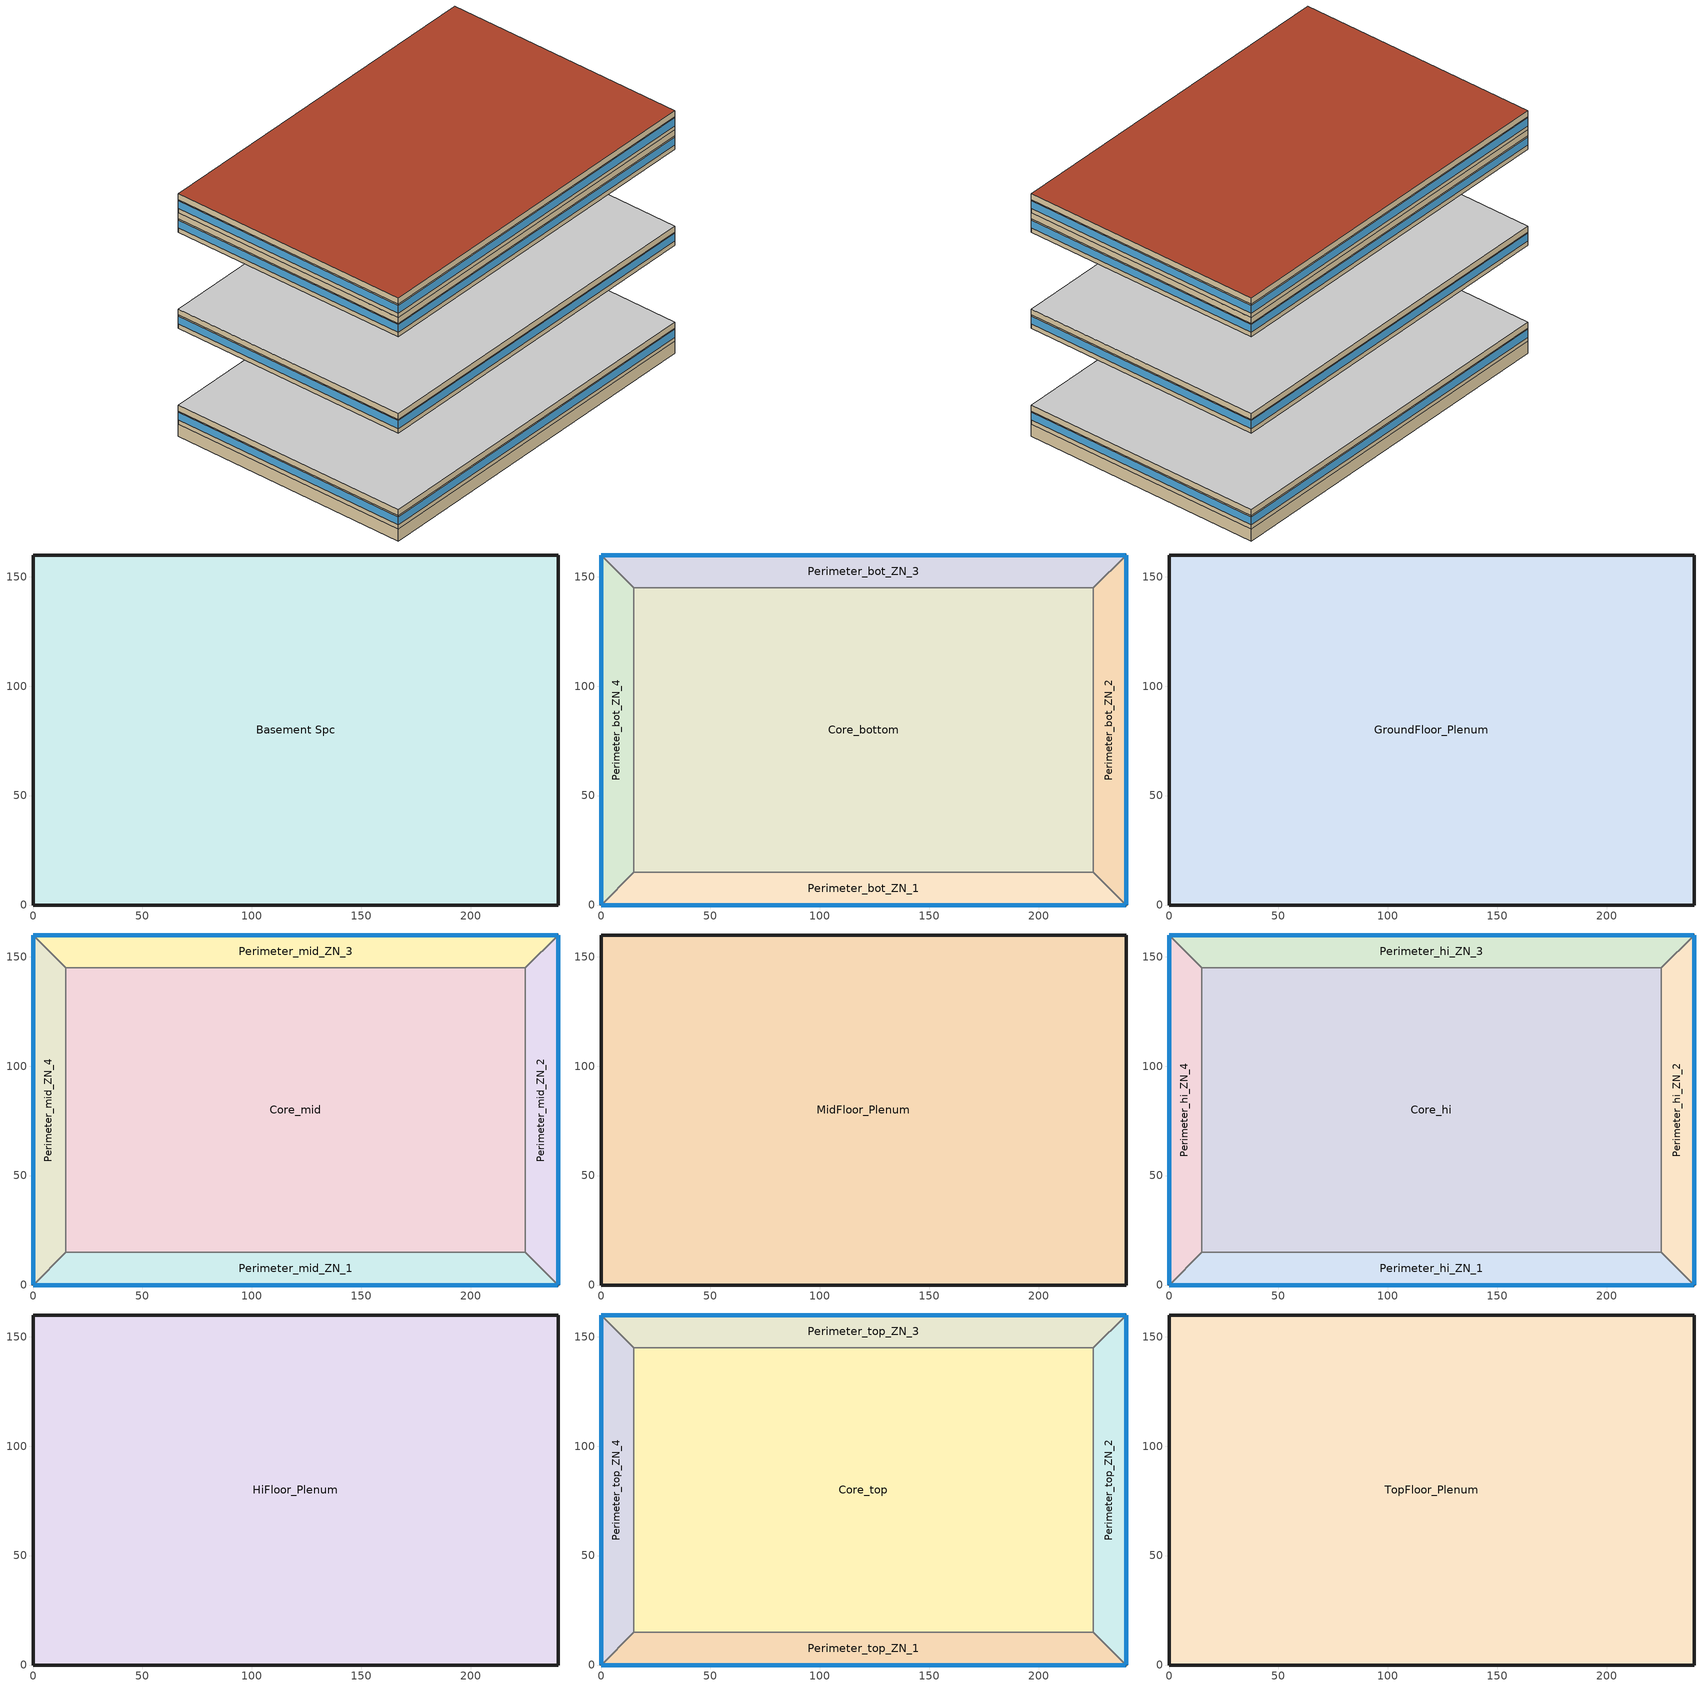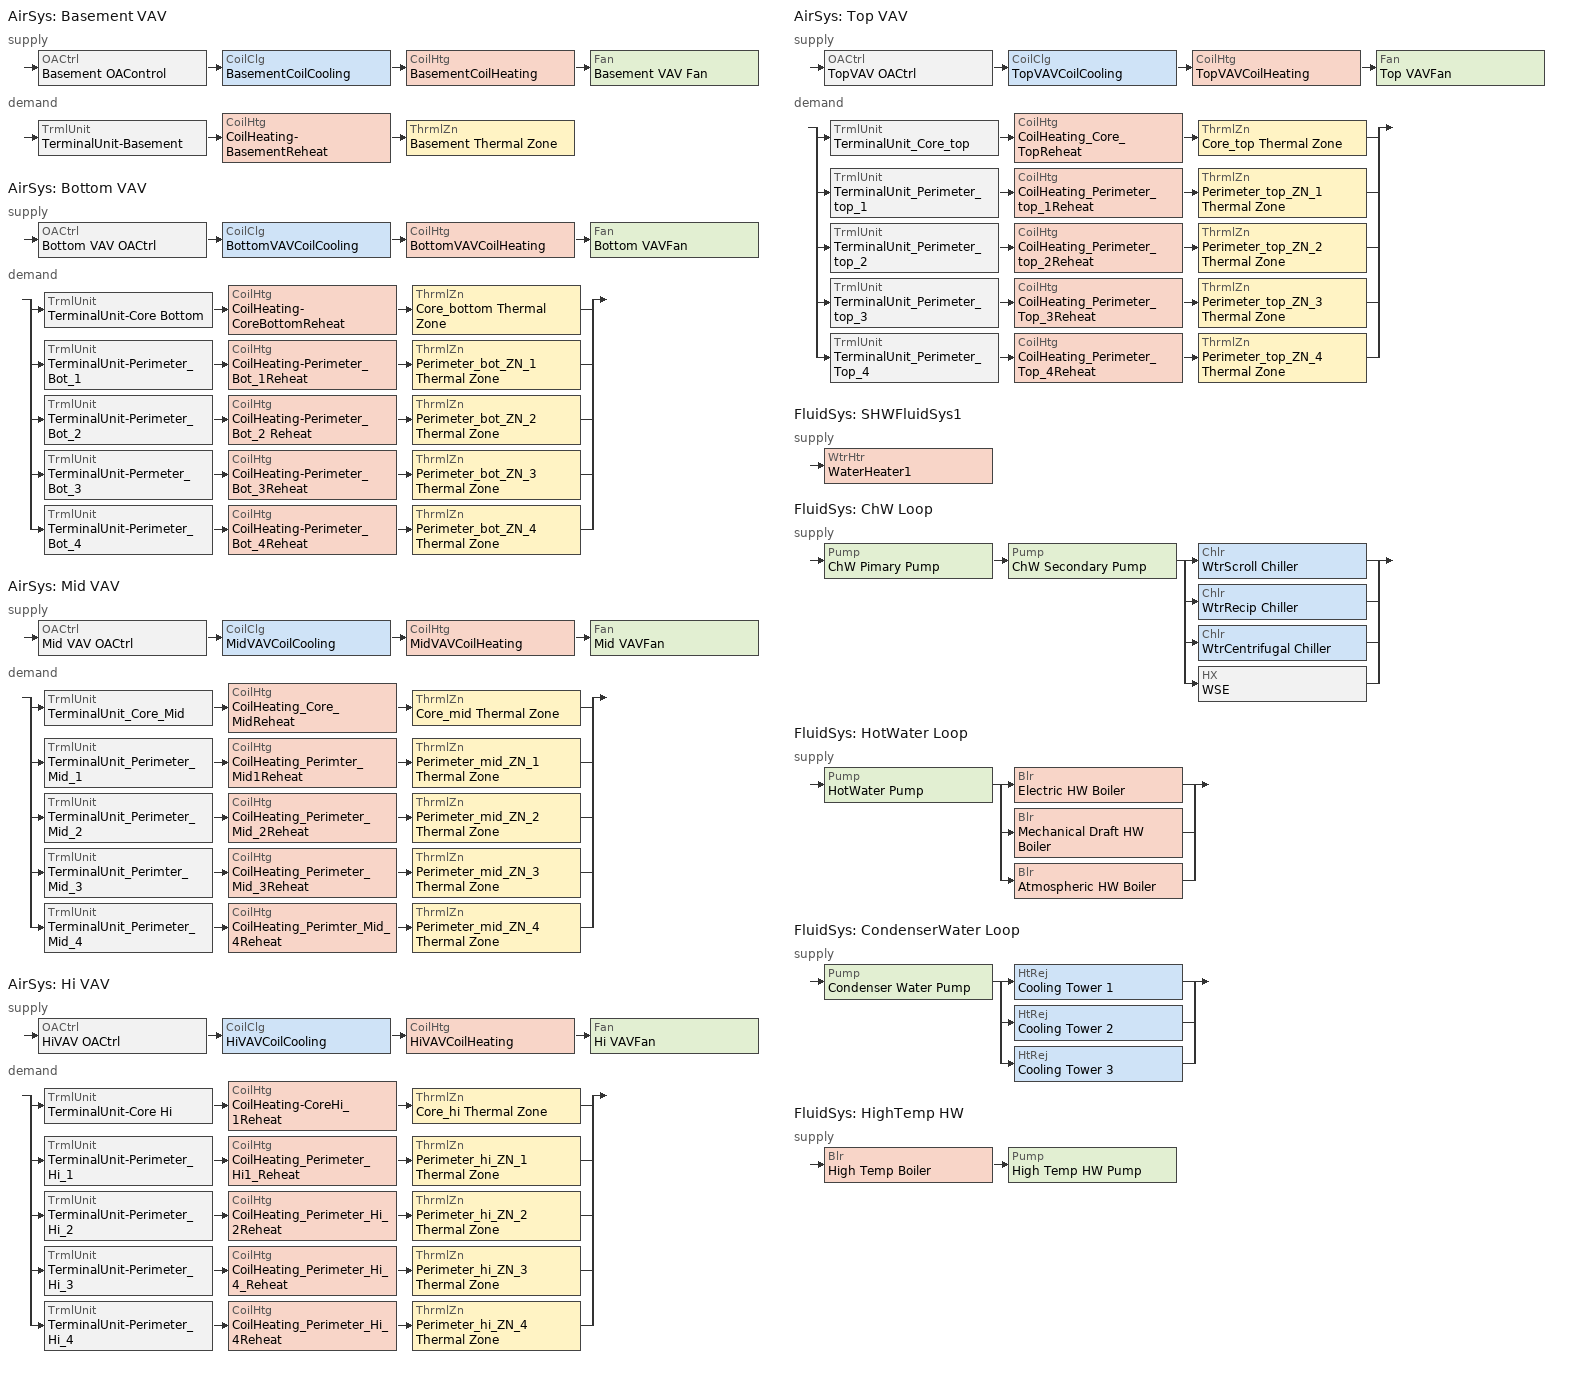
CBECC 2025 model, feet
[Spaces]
Basement Spc
 floor ground (Base_CZ12-SlabOnOrBelowGradeF073): 239.85,159.9 239.85,0 0,0 0,159.9 z-8
 wall ground (Base_CZ12-BelowGradeWallC114): 239.85,0 239.85,159.9 0,159.9 0,0 239.85,0 z-8:0
Core_bottom
 floor to Basement Spc (NACM_Interior Floor): 224.85,144.9 224.85,15 15,15 15,144.9 z0
 wall to Perimeter_bot_ZN_2 (NACM_Interior Wall): 224.85,15 224.85,144.9 z0:9
 wall to Perimeter_bot_ZN_3 (NACM_Interior Wall): 224.85,144.9 15,144.9 z0:9
 wall to Perimeter_bot_ZN_1 (NACM_Interior Wall): 15,15 224.85,15 z0:9
 wall to Perimeter_bot_ZN_4 (NACM_Interior Wall): 15,144.9 15,15 z0:9
Perimeter_bot_ZN_2
 floor to Basement Spc (NACM_Interior Floor): 239.85,159.9 239.85,0 224.85,15 224.85,144.9 z0
 wall outside (Base_CZ12-NonresMetalFrameWallU062): 239.85,0 239.85,159.9 z0:9
 wall to Perimeter_bot_ZN_1 (NACM_Interior Wall): 224.85,15 239.85,0 z0:9
 wall to Perimeter_bot_ZN_3 (NACM_Interior Wall): 239.85,159.9 224.85,144.9 z0:9
 window (Base_AllCZ_FixedWindowU36): 239.85,0.01 239.85,159.89 z3:8.2
Perimeter_bot_ZN_3
 floor to Basement Spc (NACM_Interior Floor): 239.85,159.9 224.85,144.9 15,144.9 0,159.9 z0
 wall outside (Base_CZ12-NonresMetalFrameWallU062): 239.85,159.9 0,159.9 z0:9
 wall to Perimeter_bot_ZN_4 (NACM_Interior Wall): 0,159.9 15,144.9 z0:9
 window (Base_AllCZ_FixedWindowU36): 239.85,159.9 0,159.9 z3:8.2
Perimeter_bot_ZN_1
 floor to Basement Spc (NACM_Interior Floor): 224.85,15 239.85,0 0,0 15,15 z0
 wall outside (Base_CZ12-NonresMetalFrameWallU062): 0,0 239.85,0 z0:9
 wall to Perimeter_bot_ZN_4 (NACM_Interior Wall): 15,15 0,0 z0:9
 window (Base_AllCZ_FixedWindowU36): 0,0 239.85,0 z3:8.2
Perimeter_bot_ZN_4
 floor to Basement Spc (NACM_Interior Floor): 0,159.9 15,144.9 15,15 0,0 z0
 wall outside (Base_CZ12-NonresMetalFrameWallU062): 0,159.9 0,0 z0:9
 window (Base_AllCZ_FixedWindowU36): 0,159.89 0,0.01 z3:8.2
GroundFloor_Plenum
 floor to Core_bottom (NACM_Drop Ceiling): 224.85,144.9 224.85,15 15,15 15,144.9 z9
 floor to Perimeter_bot_ZN_1 (NACM_Drop Ceiling): 224.85,15 239.85,0 0,0 15,15 z9
 floor to Perimeter_bot_ZN_2 (NACM_Drop Ceiling): 239.85,159.9 239.85,0 224.85,15 224.85,144.9 z9
 floor to Perimeter_bot_ZN_3 (NACM_Drop Ceiling): 239.85,159.9 224.85,144.9 15,144.9 0,159.9 z9
 floor to Perimeter_bot_ZN_4 (NACM_Drop Ceiling): 0,159.9 15,144.9 15,15 0,0 z9
 wall outside (Base_CZ12-NonresMetalFrameWallU062): 239.85,0 239.85,159.9 0,159.9 0,0 239.85,0 z9:13
 ceiling inside (Interior Ceiling): 239.85,0 239.85,159.9 0,159.9 0,0 z13
Core_mid
 floor inside (NACM_Interior Floor): 224.85,144.9 224.85,15 15,15 15,144.9 z65
 wall to Perimeter_mid_ZN_2 (NACM_Interior Wall): 224.85,15 224.85,144.9 z65:74
 wall to Perimeter_mid_ZN_3 (NACM_Interior Wall): 224.85,144.9 15,144.9 z65:74
 wall to Perimeter_mid_ZN_1 (NACM_Interior Wall): 15,15 224.85,15 z65:74
 wall to Perimeter_mid_ZN_4 (NACM_Interior Wall): 15,144.9 15,15 z65:74
Perimeter_mid_ZN_2
 floor inside (NACM_Interior Floor): 239.85,159.9 239.85,0 224.85,15 224.85,144.9 z65
 wall outside (Base_CZ12-NonresMetalFrameWallU062): 239.85,0 239.85,159.9 z65:74
 wall to Perimeter_mid_ZN_1 (NACM_Interior Wall): 224.85,15 239.85,0 z65:74
 wall to Perimeter_mid_ZN_3 (NACM_Interior Wall): 239.85,159.9 224.85,144.9 z65:74
 window (Base_AllCZ_FixedWindowU36): 239.85,0.01 239.85,159.89 z68:73.2
Perimeter_mid_ZN_3
 floor inside (NACM_Interior Floor): 239.85,159.9 224.85,144.9 15,144.9 0,159.9 z65
 wall outside (Base_CZ12-NonresMetalFrameWallU062): 239.85,159.9 0,159.9 z65:74
 wall to Perimeter_mid_ZN_4 (NACM_Interior Wall): 0,159.9 15,144.9 z65:74
 window (Base_AllCZ_FixedWindowU36): 239.85,159.9 0,159.9 z68:73.2
Perimeter_mid_ZN_1
 floor inside (NACM_Interior Floor): 224.85,15 239.85,0 0,0 15,15 z65
 wall outside (Base_CZ12-NonresMetalFrameWallU062): 0,0 239.85,0 z65:74
 wall to Perimeter_mid_ZN_4 (NACM_Interior Wall): 15,15 0,0 z65:74
 window (Base_AllCZ_FixedWindowU36): 0,0 239.85,0 z68:73.2
Perimeter_mid_ZN_4
 floor inside (NACM_Interior Floor): 0,159.9 15,144.9 15,15 0,0 z65
 wall outside (Base_CZ12-NonresMetalFrameWallU062): 0,159.9 0,0 z65:74
 window (Base_AllCZ_FixedWindowU36): 0,159.89 0,0.01 z68:73.2
MidFloor_Plenum
 floor to Core_mid (NACM_Drop Ceiling): 224.85,144.9 224.85,15 15,15 15,144.9 z74
 floor to Perimeter_mid_ZN_1 (NACM_Drop Ceiling): 224.85,15 239.85,0 0,0 15,15 z74
 floor to Perimeter_mid_ZN_2 (NACM_Drop Ceiling): 239.85,159.9 239.85,0 224.85,15 224.85,144.9 z74
 floor to Perimeter_mid_ZN_3 (NACM_Drop Ceiling): 239.85,159.9 224.85,144.9 15,144.9 0,159.9 z74
 floor to Perimeter_mid_ZN_4 (NACM_Drop Ceiling): 0,159.9 15,144.9 15,15 0,0 z74
 wall outside (Base_CZ12-NonresMetalFrameWallU062): 239.85,0 239.85,159.9 0,159.9 0,0 239.85,0 z74:78
 ceiling inside (Interior Ceiling): 239.85,0 239.85,159.9 0,159.9 0,0 z78
Core_hi
 floor inside (NACM_Interior Floor): 224.85,144.9 224.85,15 15,15 15,144.9 z130
 wall to Perimeter_hi_ZN_2 (NACM_Interior Wall): 224.85,15 224.85,144.9 z130:139
 wall to Perimeter_hi_ZN_3 (NACM_Interior Wall): 224.85,144.9 15,144.9 z130:139
 wall to Perimeter_hi_ZN_1 (NACM_Interior Wall): 15,15 224.85,15 z130:139
 wall to Perimeter_hi_ZN_4 (NACM_Interior Wall): 15,144.9 15,15 z130:139
Perimeter_hi_ZN_2
 floor inside (NACM_Interior Floor): 239.85,159.9 239.85,0 224.85,15 224.85,144.9 z130
 wall outside (Base_CZ12-NonresMetalFrameWallU062): 239.85,0 239.85,159.9 z130:139
 wall to Perimeter_hi_ZN_1 (NACM_Interior Wall): 224.85,15 239.85,0 z130:139
 wall to Perimeter_hi_ZN_3 (NACM_Interior Wall): 239.85,159.9 224.85,144.9 z130:139
 window (Base_AllCZ_FixedWindowU36): 239.85,0.01 239.85,159.89 z133:138.2
Perimeter_hi_ZN_3
 floor inside (NACM_Interior Floor): 239.85,159.9 224.85,144.9 15,144.9 0,159.9 z130
 wall outside (Base_CZ12-NonresMetalFrameWallU062): 239.85,159.9 0,159.9 z130:139
 wall to Perimeter_hi_ZN_4 (NACM_Interior Wall): 0,159.9 15,144.9 z130:139
 window (Base_AllCZ_FixedWindowU36): 239.85,159.9 0,159.9 z133:138.2
Perimeter_hi_ZN_1
 floor inside (NACM_Interior Floor): 224.85,15 239.85,0 0,0 15,15 z130
 wall outside (Base_CZ12-NonresMetalFrameWallU062): 0,0 239.85,0 z130:139
 wall to Perimeter_hi_ZN_4 (NACM_Interior Wall): 15,15 0,0 z130:139
 window (Base_AllCZ_FixedWindowU36): 0,0 239.85,0 z133:138.2
Perimeter_hi_ZN_4
 floor inside (NACM_Interior Floor): 0,159.9 15,144.9 15,15 0,0 z130
 wall outside (Base_CZ12-NonresMetalFrameWallU062): 0,159.9 0,0 z130:139
 window (Base_AllCZ_FixedWindowU36): 0,159.89 0,0.01 z133:138.2
HiFloor_Plenum
 floor to Core_hi (NACM_Drop Ceiling): 224.85,144.9 224.85,15 15,15 15,144.9 z139
 floor to Perimeter_hi_ZN_1 (NACM_Drop Ceiling): 224.85,15 239.85,0 0,0 15,15 z139
 floor to Perimeter_hi_ZN_2 (NACM_Drop Ceiling): 239.85,159.9 239.85,0 224.85,15 224.85,144.9 z139
 floor to Perimeter_hi_ZN_3 (NACM_Drop Ceiling): 239.85,159.9 224.85,144.9 15,144.9 0,159.9 z139
 floor to Perimeter_hi_ZN_4 (NACM_Drop Ceiling): 0,159.9 15,144.9 15,15 0,0 z139
 wall outside (Base_CZ12-NonresMetalFrameWallU062): 239.85,0 239.85,159.9 0,159.9 0,0 239.85,0 z139:143
 ceiling inside (Interior Ceiling): 239.85,0 239.85,159.9 0,159.9 0,0 z143
Core_top
 floor inside (NACM_Interior Floor): 224.85,144.9 224.85,15 15,15 15,144.9 z143
 wall to Perimeter_top_ZN_2 (NACM_Interior Wall): 224.85,15 224.85,144.9 z143:152
 wall to Perimeter_top_ZN_3 (NACM_Interior Wall): 224.85,144.9 15,144.9 z143:152
 wall to Perimeter_top_ZN_1 (NACM_Interior Wall): 15,15 224.85,15 z143:152
 wall to Perimeter_top_ZN_4 (NACM_Interior Wall): 15,144.9 15,15 z143:152
Perimeter_top_ZN_2
 floor inside (NACM_Interior Floor): 239.85,159.9 239.85,0 224.85,15 224.85,144.9 z143
 wall outside (Base_CZ12-NonresMetalFrameWallU062): 239.85,0 239.85,159.9 z143:152
 wall to Perimeter_top_ZN_1 (NACM_Interior Wall): 224.85,15 239.85,0 z143:152
 wall to Perimeter_top_ZN_3 (NACM_Interior Wall): 239.85,159.9 224.85,144.9 z143:152
 window (Base_AllCZ_FixedWindowU36): 239.85,0.01 239.85,159.89 z146:151.2
Perimeter_top_ZN_3
 floor inside (NACM_Interior Floor): 239.85,159.9 224.85,144.9 15,144.9 0,159.9 z143
 wall outside (Base_CZ12-NonresMetalFrameWallU062): 239.85,159.9 0,159.9 z143:152
 wall to Perimeter_top_ZN_4 (NACM_Interior Wall): 0,159.9 15,144.9 z143:152
 window (Base_AllCZ_FixedWindowU36): 239.85,159.9 0,159.9 z146:151.2
Perimeter_top_ZN_1
 floor inside (NACM_Interior Floor): 224.85,15 239.85,0 0,0 15,15 z143
 wall outside (Base_CZ12-NonresMetalFrameWallU062): 0,0 239.85,0 z143:152
 wall to Perimeter_top_ZN_4 (NACM_Interior Wall): 15,15 0,0 z143:152
 window (Base_AllCZ_FixedWindowU36): 0,0 239.85,0 z146:151.2
Perimeter_top_ZN_4
 floor inside (NACM_Interior Floor): 0,159.9 15,144.9 15,15 0,0 z143
 wall outside (Base_CZ12-NonresMetalFrameWallU062): 0,159.9 0,0 z143:152
 window (Base_AllCZ_FixedWindowU36): 0,159.89 0,0.01 z146:151.2
TopFloor_Plenum
 floor to Core_top (NACM_Drop Ceiling): 224.85,144.9 224.85,15 15,15 15,144.9 z152
 floor to Perimeter_top_ZN_1 (NACM_Drop Ceiling): 224.85,15 239.85,0 0,0 15,15 z152
 floor to Perimeter_top_ZN_2 (NACM_Drop Ceiling): 239.85,159.9 239.85,0 224.85,15 224.85,144.9 z152
 floor to Perimeter_top_ZN_3 (NACM_Drop Ceiling): 239.85,159.9 224.85,144.9 15,144.9 0,159.9 z152
 floor to Perimeter_top_ZN_4 (NACM_Drop Ceiling): 0,159.9 15,144.9 15,15 0,0 z152
 wall outside (Base_CZ12-NonresMetalFrameWallU062): 239.85,0 239.85,159.9 0,159.9 0,0 239.85,0 z152:156
 roof outside (Base_CZ12-FlatNonresWoodFramingAndOtherRoofU039): 239.85,0 239.85,159.9 0,159.9 0,0 z156
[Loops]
AirSys 'Basement VAV'
 supply: OACtrl 'Basement OAControl' > CoilClg 'BasementCoilCooling' > CoilHtg 'BasementCoilHeating' > Fan 'Basement VAV Fan'
 demand: TrmlUnit 'TerminalUnit-Basement' > CoilHtg 'CoilHeating-BasementReheat' > ThrmlZn 'Basement Thermal Zone'
AirSys 'Bottom VAV'
 supply: OACtrl 'Bottom VAV OACtrl' > CoilClg 'BottomVAVCoilCooling' > CoilHtg 'BottomVAVCoilHeating' > Fan 'Bottom VAVFan'
 demand: split
  | TrmlUnit 'TerminalUnit-Core Bottom' > CoilHtg 'CoilHeating-CoreBottomReheat' > ThrmlZn 'Core_bottom Thermal Zone'
  | TrmlUnit 'TerminalUnit-Perimeter_Bot_1' > CoilHtg 'CoilHeating-Perimeter_Bot_1Reheat' > ThrmlZn 'Perimeter_bot_ZN_1 Thermal Zone'
  | TrmlUnit 'TerminalUnit-Perimeter_Bot_2' > CoilHtg 'CoilHeating-Perimeter_ Bot_2 Reheat' > ThrmlZn 'Perimeter_bot_ZN_2 Thermal Zone'
  | TrmlUnit 'TerminalUnit-Permeter_Bot_3' > CoilHtg 'CoilHeating-Perimeter_Bot_3Reheat' > ThrmlZn 'Perimeter_bot_ZN_3 Thermal Zone'
  | TrmlUnit 'TerminalUnit-Perimeter_Bot_4' > CoilHtg 'CoilHeating-Perimeter_Bot_4Reheat' > ThrmlZn 'Perimeter_bot_ZN_4 Thermal Zone'
AirSys 'Mid VAV'
 supply: OACtrl 'Mid VAV OACtrl' > CoilClg 'MidVAVCoilCooling' > CoilHtg 'MidVAVCoilHeating' > Fan 'Mid VAVFan'
 demand: split
  | TrmlUnit 'TerminalUnit_Core_Mid' > CoilHtg 'CoilHeating_Core_MidReheat' > ThrmlZn 'Core_mid Thermal Zone'
  | TrmlUnit 'TerminalUnit_Perimeter_Mid_1' > CoilHtg 'CoilHeating_Perimter_Mid1Reheat' > ThrmlZn 'Perimeter_mid_ZN_1 Thermal Zone'
  | TrmlUnit 'TerminalUnit_Perimeter_Mid_2' > CoilHtg 'CoilHeating_Perimeter_Mid_2Reheat' > ThrmlZn 'Perimeter_mid_ZN_2 Thermal Zone'
  | TrmlUnit 'TerminalUnit_Perimter_Mid_3' > CoilHtg 'CoilHeating_Perimeter_Mid_3Reheat' > ThrmlZn 'Perimeter_mid_ZN_3 Thermal Zone'
  | TrmlUnit 'TerminalUnit_Perimeter_Mid_4' > CoilHtg 'CoilHeating_Perimter_Mid_4Reheat' > ThrmlZn 'Perimeter_mid_ZN_4 Thermal Zone'
AirSys 'Hi VAV'
 supply: OACtrl 'HiVAV OACtrl' > CoilClg 'HiVAVCoilCooling' > CoilHtg 'HiVAVCoilHeating' > Fan 'Hi VAVFan'
 demand: split
  | TrmlUnit 'TerminalUnit-Core Hi' > CoilHtg 'CoilHeating-CoreHi_1Reheat' > ThrmlZn 'Core_hi Thermal Zone'
  | TrmlUnit 'TerminalUnit-Perimeter_Hi_1' > CoilHtg 'CoilHeating_Perimeter_Hi1_Reheat' > ThrmlZn 'Perimeter_hi_ZN_1 Thermal Zone'
  | TrmlUnit 'TerminalUnit-Perimeter_Hi_2' > CoilHtg 'CoilHeating_Perimeter_Hi_2Reheat' > ThrmlZn 'Perimeter_hi_ZN_2 Thermal Zone'
  | TrmlUnit 'TerminalUnit-Perimeter_Hi_3' > CoilHtg 'CoilHeating_Perimeter_Hi_4_Reheat' > ThrmlZn 'Perimeter_hi_ZN_3 Thermal Zone'
  | TrmlUnit 'TerminalUnit-Perimeter_Hi_4' > CoilHtg 'CoilHeating_Perimeter_Hi_4Reheat' > ThrmlZn 'Perimeter_hi_ZN_4 Thermal Zone'
AirSys 'Top VAV'
 supply: OACtrl 'TopVAV OACtrl' > CoilClg 'TopVAVCoilCooling' > CoilHtg 'TopVAVCoilHeating' > Fan 'Top VAVFan'
 demand: split
  | TrmlUnit 'TerminalUnit_Core_top' > CoilHtg 'CoilHeating_Core_TopReheat' > ThrmlZn 'Core_top Thermal Zone'
  | TrmlUnit 'TerminalUnit_Perimeter_top_1' > CoilHtg 'CoilHeating_Perimeter_top_1Reheat' > ThrmlZn 'Perimeter_top_ZN_1 Thermal Zone'
  | TrmlUnit 'TerminalUnit_Perimeter_top_2' > CoilHtg 'CoilHeating_Perimeter_top_2Reheat' > ThrmlZn 'Perimeter_top_ZN_2 Thermal Zone'
  | TrmlUnit 'TerminalUnit_Perimeter_top_3' > CoilHtg 'CoilHeating_Perimeter_Top_3Reheat' > ThrmlZn 'Perimeter_top_ZN_3 Thermal Zone'
  | TrmlUnit 'TerminalUnit_Perimeter_Top_4' > CoilHtg 'CoilHeating_Perimeter_Top_4Reheat' > ThrmlZn 'Perimeter_top_ZN_4 Thermal Zone'
FluidSys 'SHWFluidSys1'
 supply: WtrHtr 'WaterHeater1'
FluidSys 'ChW Loop'
 supply: Pump 'ChW Pimary Pump' > Pump 'ChW Secondary Pump' > split
  | Chlr 'WtrScroll Chiller'
  | Chlr 'WtrRecip Chiller'
  | Chlr 'WtrCentrifugal Chiller'
  | HX 'WSE'
FluidSys 'HotWater Loop'
 supply: Pump 'HotWater Pump' > split
  | Blr 'Electric HW Boiler'
  | Blr 'Mechanical Draft HW Boiler'
  | Blr 'Atmospheric HW Boiler'
FluidSys 'CondenserWater Loop'
 supply: Pump 'Condenser Water Pump' > split
  | HtRej 'Cooling Tower 1'
  | HtRej 'Cooling Tower 2'
  | HtRej 'Cooling Tower 3'
FluidSys 'HighTemp HW'
 supply: Blr 'High Temp Boiler' > Pump 'High Temp HW Pump'
[Proj]
040112-OffLrg-VAVPriSec: ZipCode=95814; AnalysisType=Title24Compliance; AirBarrier=Air barrier - not verified
[Bldg]
Large Office: TotStoryCnt=13; AboveGrdStoryCnt=12
[ConsAssm]
Base_CZ12-NonresMetalFrameWallU062: CompatibleSurfType=ExteriorWall; MatRef[1]=Stucco - 7/8 in.; MatRef[2]=Compliance Insulation R13.99; MatRef[3]=Air - Metal Wall Framing - 16 or 24 in. OC; MatRef[4]=Gypsum Board - 1/2 in.
Base_CZ12-SlabOnOrBelowGradeF073: CompatibleSurfType=UndergroundFloor; MatRef[1]=Concrete - 140 lb/ft3 - 6 in.; SlabType=UnheatedSlabOnGrade
Base_CZ12-BelowGradeWallC114: CompatibleSurfType=UndergroundWall; MatRef[1]=Concrete - Solid Grout - 115 lb/ft3 - 8 in.
Base_CZ12-FlatNonresWoodFramingAndOtherRoofU039: CompatibleSurfType=Roof; MatRef[1]=Metal Standing Seam - 1/16 in.; MatRef[2]=Compliance Insulation R24.86; CRRCInitialRefl=0.63; CRRCAgedRefl=0.63; CRRCInitialEmit=0.85; CRRCAgedEmit=0.85; CRRCProdID=XXXX-XXXX
NACM_Interior Wall: CompatibleSurfType=InteriorWall; MatRef[1]=NACM_Gypsum Board 5/8in; MatRef[2]=NACM_Gypsum Board 5/8in
NACM_Drop Ceiling: CompatibleSurfType=InteriorFloor; MatRef[1]=NACM_Acoustic Tile 3/4in
Interior Ceiling: CompatibleSurfType=Ceiling; MatRef[1]=NACM_Acoustic Tile 3/4in
NACM_Interior Floor: CompatibleSurfType=InteriorFloor; MatRef[1]=NACM_Concrete 4in_140lb/ft3; MatRef[2]=NACM_Carpet 3/4in
[Mat]
Name | CodeCat | CodeItem
Stucco - 7/8 in. | Plastering Materials | Stucco - 7/8 in.
Compliance Insulation R13.99 | Insulation Board | Compliance Insulation R13.99
Air - Metal Wall Framing - 16 or 24 in. OC | Air | Air - Metal Wall Framing - 16 or 24 in. OC
Gypsum Board - 1/2 in. | Bldg Board and Siding | Gypsum Board - 1/2 in.
Concrete - 140 lb/ft3 - 6 in. | Concrete | Concrete - 140 lb/ft3 - 6 in.
Concrete - Solid Grout - 115 lb/ft3 - 8 in. | Masonry Units Solid | Concrete - Solid Grout - 115 lb/ft3 - 8 in.
Metal Standing Seam - 1/16 in. | Roofing | Metal Standing Seam - 1/16 in.
Compliance Insulation R24.86 | Insulation Board | Compliance Insulation R24.86
NACM_Gypsum Board 5/8in | Bldg Board and Siding | Gypsum Board - 5/8 in.
NACM_Acoustic Tile 3/4in | Finish Materials | Acoustic Tile - 3/4 in.
NACM_Concrete 4in_140lb/ft3 | Concrete | Concrete - 140 lb/ft3 - 4 in.
NACM_Carpet 3/4in | Finish Materials | Carpet - 3/4 in.
[FenCons]
Base_AllCZ_FixedWindowU36: FenType=VerticalFenestration; FenProdType=FixedWindow; AssmContext=Manufactured; CertificationMthd=NFRCRated; SHGC=0.25; UFactor=0.36; VT=0.42
[Story]
Name | Mult
Basement; GroundFloor; TopFloor
MidFloor; HiFloor | 5
[Spc]
Name | Story | ThrmlZnRef | Vol | SpcFuncDefaultsRef | SHWFluidSegRef | CondgType
Basement Spc | Basement | Basement Thermal Zone | 306899 | Office Mod Defaults | SHWSupply1
Core_bottom | GroundFloor | Core_bottom Thermal Zone | 245391 | Office Mod Defaults | SHWSupply1
GroundFloor_Plenum | GroundFloor | GroundFloor_Plenum Thermal Zone | 153412 |  |  | Plenum
Perimeter_bot_ZN_1 | GroundFloor | Perimeter_bot_ZN_1 Thermal Zone | 30371.4 | Office Mod Defaults | SHWSupply1
Perimeter_bot_ZN_2 | GroundFloor | Perimeter_bot_ZN_2 Thermal Zone | 19572.1 | Office Mod Defaults | SHWSupply1
Perimeter_bot_ZN_3 | GroundFloor | Perimeter_bot_ZN_3 Thermal Zone | 30370.8 | Office Mod Defaults | SHWSupply1
Perimeter_bot_ZN_4 | GroundFloor | Perimeter_bot_ZN_4 Thermal Zone | 19572.1 | Office Mod Defaults | SHWSupply1
Core_mid | MidFloor | Core_mid Thermal Zone | 245391 | Office Mod Defaults | SHWSupply1
MidFloor_Plenum | MidFloor | MidFloor_Plenum Thermal Zone | 153412 |  |  | Plenum
Perimeter_mid_ZN_1 | MidFloor | Perimeter_mid_ZN_1 Thermal Zone | 30371.4 | Office Mod Defaults | SHWSupply1
Perimeter_mid_ZN_2 | MidFloor | Perimeter_mid_ZN_2 Thermal Zone | 19572.1 | Office Mod Defaults | SHWSupply1
Perimeter_mid_ZN_3 | MidFloor | Perimeter_mid_ZN_3 Thermal Zone | 30370.8 | Office Mod Defaults | SHWSupply1
Perimeter_mid_ZN_4 | MidFloor | Perimeter_mid_ZN_4 Thermal Zone | 19572.1 | Office Mod Defaults | SHWSupply1
Core_hi | HiFloor | Core_hi Thermal Zone | 245391 | Office Mod Defaults | SHWSupply1
HiFloor_Plenum | HiFloor | HiFloor_Plenum Thermal Zone | 153412 |  |  | Plenum
Perimeter_hi_ZN_1 | HiFloor | Perimeter_hi_ZN_1 Thermal Zone | 30371.4 | Office Mod Defaults | SHWSupply1
Perimeter_hi_ZN_2 | HiFloor | Perimeter_hi_ZN_2 Thermal Zone | 19572.1 | Office Mod Defaults | SHWSupply1
Perimeter_hi_ZN_3 | HiFloor | Perimeter_hi_ZN_3 Thermal Zone | 30370.8 | Office Mod Defaults | SHWSupply1
Perimeter_hi_ZN_4 | HiFloor | Perimeter_hi_ZN_4 Thermal Zone | 19572.1 | Office Mod Defaults | SHWSupply1
Core_top | TopFloor | Core_top Thermal Zone | 245391 | Office Mod Defaults | SHWSupply1
Perimeter_top_ZN_1 | TopFloor | Perimeter_top_ZN_1 Thermal Zone | 30371.4 | Office Mod Defaults | SHWSupply1
Perimeter_top_ZN_2 | TopFloor | Perimeter_top_ZN_2 Thermal Zone | 19572.1 | Office Mod Defaults | SHWSupply1
Perimeter_top_ZN_3 | TopFloor | Perimeter_top_ZN_3 Thermal Zone | 30370.8 | Office Mod Defaults | SHWSupply1
Perimeter_top_ZN_4 | TopFloor | Perimeter_top_ZN_4 Thermal Zone | 19572.1 | Office Mod Defaults | SHWSupply1
TopFloor_Plenum | TopFloor | TopFloor_Plenum Thermal Zone | 153412 |  |  | Plenum
[ThrmlZn]
Name | Type | PriAirCondgSysRef[1] | ClgTstatSchRef | HtgTstatSchRef
Perimeter_mid_ZN_4 Thermal Zone; Perimeter_mid_ZN_1 Thermal Zone; Perimeter_mid_ZN_2 Thermal Zone; Core_mid Thermal Zone; Perimeter_mid_ZN_3 Thermal Zone | Conditioned | Mid VAV | Office ClgSetPt | Office HtgSetPt
Perimeter_hi_ZN_1 Thermal Zone; Perimeter_hi_ZN_3 Thermal Zone; Perimeter_hi_ZN_4 Thermal Zone; Perimeter_hi_ZN_2 Thermal Zone; Core_hi Thermal Zone | Conditioned | Hi VAV | Office ClgSetPt | Office HtgSetPt
Core_bottom Thermal Zone; Perimeter_bot_ZN_1 Thermal Zone; Perimeter_bot_ZN_2 Thermal Zone; Perimeter_bot_ZN_4 Thermal Zone; Perimeter_bot_ZN_3 Thermal Zone | Conditioned | Bottom VAV | Office ClgSetPt | Office HtgSetPt
Basement Thermal Zone | Conditioned | Basement VAV | Office ClgSetPt | Office HtgSetPt
Perimeter_top_ZN_4 Thermal Zone; Perimeter_top_ZN_2 Thermal Zone; Perimeter_top_ZN_1 Thermal Zone; Core_top Thermal Zone; Perimeter_top_ZN_3 Thermal Zone | Conditioned | Top VAV | Office ClgSetPt | Office HtgSetPt
MidFloor_Plenum Thermal Zone; TopFloor_Plenum Thermal Zone; GroundFloor_Plenum Thermal Zone; HiFloor_Plenum Thermal Zone | Plenum
[AirSys] Type=VAV; CtrlSysType=DDCToZone; AvailSchRef=Office HVACAvail; ReheatCtrlMthd=DualMaximum; OptStart=1; ClgCtrl=WarmestReset
Name | CtrlZnRef | AirFlowPerSqFt | AirFlowPerTon | ClRstSupHi | NightCycleFanCtrl | ClRstSupLow | Cnt
Basement VAV | Basement Thermal Zone | 0.753 | 586.1 | 62
Bottom VAV |  | 0.964 | 472.5 | 60 | CycleOnCallAnyZone | 55
Mid VAV |  | 1.05 | 468.3 | 60 | CycleOnCallAnyZone | 55 | 5
Hi VAV |  | 1.05 | 472.3 | 60 | CycleOnCallAnyZone | 55 | 5
Top VAV |  | 1.02 | 348.5 | 60 | CycleOnCallAnyZone | 55
[AirSeg]
Name | Sys | Type
Basement VAV AirSegment Supply | Basement VAV | Supply
Basement Relief AirSegment | Basement VAV | Return
BottomVAV AirSegment Supply | Bottom VAV | Supply
Bottom VAV Return AirSegment | Bottom VAV | Return
MidVAV AirSegment Supply | Mid VAV | Supply
Mid VAV Return AirSegment | Mid VAV | Return
HiVAV AirSegment Supply | Hi VAV | Supply
HiVAV Return AirSegment | Hi VAV | Return
TopVAV AirSegment Supply | Top VAV | Supply
Top VAV Return AirSegment | Top VAV | Return
[CoilClg] Type=ChilledWater; FluidSegInRef=ChW Secondary Supply; FluidSegOutRef=ChW Secondary Return
Name | Sys
BasementCoilCooling | Basement VAV
BottomVAVCoilCooling | Bottom VAV
MidVAVCoilCooling | Mid VAV
HiVAVCoilCooling | Hi VAV
TopVAVCoilCooling | Top VAV
[CoilHtg] Type=HotWater; FluidSegInRef=HW Primary Supply; FluidSegOutRef=HW Primary Return
Name | Sys
BasementCoilHeating; CoilHeating-BasementReheat | Basement VAV
BottomVAVCoilHeating; CoilHeating-CoreBottomReheat; CoilHeating-Perimeter_Bot_1Reheat; CoilHeating-Perimeter_ Bot_2 Reheat; CoilHeating-Perimeter_Bot_3Reheat; CoilHeating-Perimeter_Bot_4Reheat | Bottom VAV
MidVAVCoilHeating; CoilHeating_Core_MidReheat; CoilHeating_Perimter_Mid1Reheat; CoilHeating_Perimeter_Mid_2Reheat; CoilHeating_Perimeter_Mid_3Reheat; CoilHeating_Perimter_Mid_4Reheat | Mid VAV
HiVAVCoilHeating; CoilHeating-CoreHi_1Reheat; CoilHeating_Perimeter_Hi1_Reheat; CoilHeating_Perimeter_Hi_2Reheat; CoilHeating_Perimeter_Hi_4_Reheat; CoilHeating_Perimeter_Hi_4Reheat | Hi VAV
TopVAVCoilHeating; CoilHeating_Core_TopReheat; CoilHeating_Perimeter_top_1Reheat; CoilHeating_Perimeter_top_2Reheat; CoilHeating_Perimeter_Top_3Reheat; CoilHeating_Perimeter_Top_4Reheat | Top VAV
[Fan] FlowEff=0.65; MtrEff=0.9
Name | Sys | CtrlMthd | ModelingMthd | TotStaticPress | MtrPos
Basement VAV Fan | Basement VAV | ConstantVolume | StaticPressure | 3 | NotInAirStream
Bottom VAVFan | Bottom VAV | VariableSpeedDrive |  |  | InAirStream
Mid VAVFan | Mid VAV | VariableSpeedDrive | StaticPressure | 3 | InAirStream
Hi VAVFan | Hi VAV | VariableSpeedDrive | StaticPressure | 3 | InAirStream
Top VAVFan | Top VAV | VariableSpeedDrive | StaticPressure | 3 | InAirStream
[TrmlUnit] Type=VAVReheatBox
Name | Sys | ZnServedRef | PriAirSegRef
TerminalUnit-Basement | Basement VAV | Basement Thermal Zone | Basement VAV AirSegment Supply
TerminalUnit-Core Bottom | Bottom VAV | Core_bottom Thermal Zone | BottomVAV AirSegment Supply
TerminalUnit-Perimeter_Bot_1 | Bottom VAV | Perimeter_bot_ZN_1 Thermal Zone | BottomVAV AirSegment Supply
TerminalUnit-Perimeter_Bot_2 | Bottom VAV | Perimeter_bot_ZN_2 Thermal Zone | BottomVAV AirSegment Supply
TerminalUnit-Permeter_Bot_3 | Bottom VAV | Perimeter_bot_ZN_3 Thermal Zone | BottomVAV AirSegment Supply
TerminalUnit-Perimeter_Bot_4 | Bottom VAV | Perimeter_bot_ZN_4 Thermal Zone | BottomVAV AirSegment Supply
TerminalUnit_Core_Mid | Mid VAV | Core_mid Thermal Zone | MidVAV AirSegment Supply
TerminalUnit_Perimeter_Mid_1 | Mid VAV | Perimeter_mid_ZN_1 Thermal Zone | MidVAV AirSegment Supply
TerminalUnit_Perimeter_Mid_2 | Mid VAV | Perimeter_mid_ZN_2 Thermal Zone | MidVAV AirSegment Supply
TerminalUnit_Perimter_Mid_3 | Mid VAV | Perimeter_mid_ZN_3 Thermal Zone | MidVAV AirSegment Supply
TerminalUnit_Perimeter_Mid_4 | Mid VAV | Perimeter_mid_ZN_4 Thermal Zone | MidVAV AirSegment Supply
TerminalUnit-Core Hi | Hi VAV | Core_hi Thermal Zone | HiVAV AirSegment Supply
TerminalUnit-Perimeter_Hi_1 | Hi VAV | Perimeter_hi_ZN_1 Thermal Zone | HiVAV AirSegment Supply
TerminalUnit-Perimeter_Hi_2 | Hi VAV | Perimeter_hi_ZN_2 Thermal Zone | HiVAV AirSegment Supply
TerminalUnit-Perimeter_Hi_3 | Hi VAV | Perimeter_hi_ZN_3 Thermal Zone | HiVAV AirSegment Supply
TerminalUnit-Perimeter_Hi_4 | Hi VAV | Perimeter_hi_ZN_4 Thermal Zone | HiVAV AirSegment Supply
TerminalUnit_Core_top | Top VAV | Core_top Thermal Zone | TopVAV AirSegment Supply
TerminalUnit_Perimeter_top_1 | Top VAV | Perimeter_top_ZN_1 Thermal Zone | TopVAV AirSegment Supply
TerminalUnit_Perimeter_top_2 | Top VAV | Perimeter_top_ZN_2 Thermal Zone | TopVAV AirSegment Supply
TerminalUnit_Perimeter_top_3 | Top VAV | Perimeter_top_ZN_3 Thermal Zone | TopVAV AirSegment Supply
TerminalUnit_Perimeter_Top_4 | Top VAV | Perimeter_top_ZN_4 Thermal Zone | TopVAV AirSegment Supply
[OACtrl] EconoCtrlMthd=DifferentialDryBulb; EconoIntegration=Integrated
Name | Sys | AirSegSupRef | AirSegRetRef | EconoHiTempLockout | MaxOARat
Basement OAControl | Basement VAV | Basement VAV AirSegment Supply | Basement Relief AirSegment
Bottom VAV OACtrl | Bottom VAV | BottomVAV AirSegment Supply | Bottom VAV Return AirSegment | 80 | 1
Mid VAV OACtrl | Mid VAV | MidVAV AirSegment Supply | Mid VAV Return AirSegment | 80 | 1
HiVAV OACtrl | Hi VAV | HiVAV AirSegment Supply | HiVAV Return AirSegment | 80 | 1
TopVAV OACtrl | Top VAV | TopVAV AirSegment Supply | Top VAV Return AirSegment | 80 | 1
[EnergyUse]
Name | EnduseName
Space Heating | Space Heating
Space Cooling | Space Cooling
Indoor Fans | Indoor Fans
Heat Rejection | Heat Rejection
Pumps & Misc. | Pumps & Misc.
Domestic HW | Domestic HW
Lighting | Lighting
Compliance Total | Compliance Total
Receptacle | Receptacle
Process | Process
Process Ltg | Process Ltg
TOTAL | TOTAL
[FluidSys]
SHWFluidSys1: Type=ServiceHotWater
ChW Loop: Type=ChilledWater; CtrlType=DDC; TempCtrl=Fixed
HotWater Loop: Type=HotWater; CtrlType=DDC; RstSupHi=180; RstSupLow=130; RstOutdrHi=20; RstOutdrLow=50
CondenserWater Loop: Type=CondenserWater; CtrlType=DDC; TempCtrl=WetBulbReset; RstSupLow=65; DsgnSupWtrTemp=83; DsgnSupWtrDelT=12; FixedSupTemp=83; WetBulbApproach=8
HighTemp HW: Type=HotWater; CtrlType=DDC; DsgnSupWtrTemp=220
[FluidSeg]
Name | Sys | Type | Src | PriSegRef
SHWSupply1 | SHWFluidSys1 | PrimarySupply
SHWMakeup1 | SHWFluidSys1 | MakeupFluid | MunicipalWater
ChW Primary Supply | ChW Loop | PrimarySupply
ChW Primary Return | ChW Loop | PrimaryReturn
ChW Secondary Return | ChW Loop | SecondaryReturn |  | ChW Primary Return
ChW Secondary Supply | ChW Loop | SecondarySupply |  | ChW Primary Supply
HW Primary Supply | HotWater Loop | PrimarySupply
HW Primary Return | HotWater Loop | PrimaryReturn
CW Supply FluidSegment | CondenserWater Loop | PrimarySupply
CW Return FluidSegment | CondenserWater Loop | PrimaryReturn
High Temp Return | HighTemp HW | PrimaryReturn
High Temp Supply | HighTemp HW | PrimarySupply
[WtrHtr]
WaterHeater1: Sys=SHWFluidSys1; FluidSegOutRef=SHWSupply1; FluidSegMakeupRef=SHWMakeup1
[Chlr] Sys=ChW Loop; CndsrType=Fluid; CndsrFluidSegInRef=CW Supply FluidSegment; CndsrFluidSegOutRef=CW Return FluidSegment; EvapFluidSegInRef=ChW Primary Return; EvapFluidSegOutRef=ChW Primary Supply; EntTempRtd=54; LvgTempRtd=44
Name | Type | KwPerTon | IPLVKwPerTon | UnldRatMin | PLRMin | FuelSrc
WtrScroll Chiller | Scroll | 0.61 | 0.44 | 0.2 | 0.15
WtrRecip Chiller | Reciprocating | 0.61 | 0.5 | 0.18 | 0.18 | Electric
WtrCentrifugal Chiller | Centrifugal | 0.56 | 0.4 | 0.15 | 0.1 | Electric
[Pump]
Name | Sys | MtrEff | SpdCtrl | Pwr_fPLRCrvRef | ModelingMthd | TotHd
ChW Pimary Pump | ChW Loop | 0.9
ChW Secondary Pump | ChW Loop |  | VariableSpeed | PumpVSDPwrRatio_fGPMRatio
HotWater Pump | HotWater Loop | 0.9 | VariableSpeed |  | Detailed | 45
Condenser Water Pump | CondenserWater Loop | 0.91 | ConstantSpeed | PumpVSDPwrRatio_fGPMRatio | Detailed | 20
High Temp HW Pump | HighTemp HW
[HX]
WSE: Sys=ChW Loop; Type=CounterFlow; CHWFluidSegInRef=ChW Primary Return; CHWFluidSegOutRef=ChW Primary Supply; CWFluidSegInRef=CW Supply FluidSegment; CWFluidSegOutRef=CW Return FluidSegment; CHWEntTempDsgn=56; CWEntTempDsgn=41; CWLvgTempDsgn=53; CapRtd=4.5e+06
[Blr] Type=HotWater
Name | Sys | FuelSrc | FluidSegInRef | FluidSegOutRef | CapRtd | UnldRatMin | DraftType | CombEff | DraftFanHp | ThrmlEff
Electric HW Boiler | HotWater Loop | Electric | HW Primary Return | HW Primary Supply | 5e+06 | 0
Mechanical Draft HW Boiler | HotWater Loop | Gas | HW Primary Return | HW Primary Supply | 5e+06 | 0.2 | Condensing | 0.93 | 2
Atmospheric HW Boiler | HotWater Loop | Gas | HW Primary Return | HW Primary Supply | 5e+06 | 0.2 | Natural |  | 0 | 0.82
High Temp Boiler | HighTemp HW | Gas | High Temp Return | High Temp Supply | 1.06e+07 |  | MechanicalNoncondensing
[HtRej] Sys=CondenserWater Loop; Type=OpenTower; FluidSegInRef=CW Return FluidSegment; FluidSegOutRef=CW Supply FluidSegment; MinSpdRat=0.3
Cooling Tower 1; Cooling Tower 2; Cooling Tower 3
[SpcFuncDefaults]
Office Mod Defaults: SpcFunc=Office Area (>250 square feet); OccLatHtRt=206; OccSchRef=Office Occupancy; IntLPDReg=0.78; IntLtgRegSchRef=Office Lights; IntLtgRegHtGnRadFrac=0.7; RecptPwrDens=1.34; RecptSchRef=Office Receptacle; ProcElecSchRef=Office Receptacle; CommRfrgEqpSchRef=Office Refrigeration; ElevSchRef=Office Elevator; ProcGasSchRef=Office Receptacle; HotWtrHtgSchRef=Office ServiceHotWater
[Sch]
Name | Type | EndMonth[1] | EndDay[1] | SchWeekRef[1]
Office Occupancy | Fraction | 12 | 31 | OfficeOccupancyWk
Office Receptacle | Fraction | 12 | 31 | OfficeReceptacleWk
Office ServiceHotWater | Fraction | 12 | 31 | OfficeServiceHotWaterWk
Office Elevator | Fraction |  |  | OfficeElevatorWk
Office Lights | Fraction | 12 | 31 | OfficeLightsWk
Office ClgSetPt | Temperature | 12 | 31 | OfficeClgSetPtWk
Office HtgSetPt | Temperature | 12 | 31 | OfficeHtgSetPtWk
Office Refrigeration | Fraction |  |  | OfficeRefrigerationWk
Office HVACAvail | OnOff |  |  | OfficeHVACAvailWk
[SchWeek]
Name | Type | SchDaySunRef | SchDayMonRef | SchDayTueRef | SchDayWedRef | SchDayThuRef | SchDayFriRef | SchDaySatRef | SchDayHolRef | SchDayClgDDRef | SchDayHtgDDRef | SchDayWDRef
OfficeOccupancyWk | Fraction | OfficeOccupancySun | OfficeOccupancyWD | OfficeOccupancyWD | OfficeOccupancyWD | OfficeOccupancyWD | OfficeOccupancyWD | OfficeOccupancySat | OfficeOccupancySun | OnDay | OffDay
OfficeReceptacleWk | Fraction | OfficeReceptacleSun | OfficeReceptacleWD | OfficeReceptacleWD | OfficeReceptacleWD | OfficeReceptacleWD | OfficeReceptacleWD | OfficeReceptacleSat | OfficeReceptacleSun | OnDay | OffDay
OfficeServiceHotWaterWk | Fraction | OfficeServiceHotWaterSun | OfficeServiceHotWaterWD | OfficeServiceHotWaterWD | OfficeServiceHotWaterWD | OfficeServiceHotWaterWD | OfficeServiceHotWaterWD | OfficeServiceHotWaterSat | OfficeServiceHotWaterSun | OnDay | OffDay
OfficeElevatorWk | Fraction | OfficeElevatorSun |  |  |  |  |  | OfficeElevatorSat |  |  |  | OfficeElevatorWD
OfficeLightsWk | Fraction | OfficeLightsSun | OfficeLightsWD | OfficeLightsWD | OfficeLightsWD | OfficeLightsWD | OfficeLightsWD | OfficeLightsSat | OfficeLightsSun | OnDay | OffDay
OfficeClgSetPtWk | Temperature | OfficeClgSetPtSun | OfficeClgSetPtWD | OfficeClgSetPtWD | OfficeClgSetPtWD | OfficeClgSetPtWD | OfficeClgSetPtWD | OfficeClgSetPtSat | OfficeClgSetPtSun | OfficeClgSetPtWD | OfficeClgSetPtWD
OfficeHtgSetPtWk | Temperature | OfficeHtgSetPtSun | OfficeHtgSetPtWD | OfficeHtgSetPtWD | OfficeHtgSetPtWD | OfficeHtgSetPtWD | OfficeHtgSetPtWD | OfficeHtgSetPtSat | OfficeHtgSetPtSun | OfficeHtgSetPtWD | OfficeHtgSetPtWD
OfficeRefrigerationWk | Fraction | OfficeRefrigerationSat |  |  |  |  |  | OfficeRefrigerationSun |  |  |  | OfficeRefrigerationWD
OfficeHVACAvailWk | Fraction | OfficeHVACAvailSat |  |  |  |  |  | OfficeHVACAvailSun |  |  |  | OfficeHVACAvailWD
[SchDay]
Name | Type | Hr
OfficeOccupancySun | Fraction | ( 0, 0, 0, 0, 0, 0, 0.05, 0.05, 0.05, 0.05, 0.05, 0.05, 0.05, 0.05, 0.05, 0.05, 0.05, 0.05, 0, 0, 0, 0, 0, 0 )
OfficeOccupancyWD | Fraction | ( 0, 0, 0, 0, 0, 0, 0.1, 0.2, 0.95, 0.95, 0.95, 0.95, 0.5, 0.95, 0.95, 0.95, 0.95, 0.3, 0.1, 0.1, 0.1, 0.1, 0.05, 0.05 )
OfficeOccupancySat | Fraction | ( 0, 0, 0, 0, 0, 0, 0.1, 0.1, 0.3, 0.3, 0.3, 0.3, 0.1, 0.1, 0.1, 0.1, 0.1, 0.05, 0.05, 0, 0, 0, 0, 0 )
OfficeReceptacleSun; OfficeLightsSun | Fraction | ( 0.05, 0.05, 0.05, 0.05, 0.05, 0.05, 0.05, 0.05, 0.05, 0.05, 0.05, 0.05, 0.05, 0.05, 0.05, 0.05, 0.05, 0.05, 0.05, 0.05, 0.05, 0.05, 0.05, 0.05 )
OfficeReceptacleWD | Fraction | ( 0.05, 0.05, 0.05, 0.05, 0.05, 0.1, 0.1, 0.3, 0.9, 0.9, 0.9, 0.9, 0.9, 0.9, 0.9, 0.9, 0.9, 0.5, 0.3, 0.3, 0.2, 0.2, 0.1, 0.05 )
OfficeReceptacleSat; OfficeLightsSat | Fraction | ( 0.05, 0.05, 0.05, 0.05, 0.05, 0.05, 0.1, 0.1, 0.3, 0.3, 0.3, 0.3, 0.15, 0.15, 0.15, 0.15, 0.15, 0.05, 0.05, 0.05, 0.05, 0.05, 0.05, 0.05 )
OfficeServiceHotWaterSun | Fraction | ( 0.04, 0.04, 0.04, 0.04, 0.04, 0.07, 0.04, 0.04, 0.04, 0.04, 0.04, 0.06, 0.06, 0.09, 0.06, 0.04, 0.04, 0.04, 0.04, 0.04, 0.04, 0.07, 0.04, 0.04 )
OfficeServiceHotWaterWD | Fraction | ( 0.05, 0.05, 0.05, 0.05, 0.05, 0.08, 0.07, 0.19, 0.35, 0.38, 0.39, 0.47, 0.57, 0.54, 0.34, 0.33, 0.44, 0.26, 0.21, 0.15, 0.17, 0.08, 0.05, 0.05 )
OfficeServiceHotWaterSat | Fraction | ( 0.05, 0.05, 0.05, 0.05, 0.05, 0.08, 0.07, 0.11, 0.15, 0.21, 0.19, 0.23, 0.2, 0.19, 0.15, 0.12, 0.14, 0.07, 0.07, 0.07, 0.07, 0.09, 0.05, 0.05 )
OfficeElevatorWD | Fraction | ( 0, 0, 0, 0, 0, 0, 0, 0.35, 0.69, 0.43, 0.37, 0.43, 0.58, 0.48, 0.37, 0.37, 0.46, 0.62, 0.2, 0.12, 0.04, 0.04, 0, 0 )
OfficeElevatorSat | Fraction | ( 0, 0, 0, 0, 0, 0, 0, 0.16, 0.14, 0.21, 0.18, 0.25, 0.21, 0.13, 0.08, 0.04, 0.05, 0.06, 0, 0, 0, 0, 0, 0 )
OfficeElevatorSun; OffDay | Fraction | ( 0, 0, 0, 0, 0, 0, 0, 0, 0, 0, 0, 0, 0, 0, 0, 0, 0, 0, 0, 0, 0, 0, 0, 0 )
OfficeLightsWD | Fraction | ( 0.05, 0.05, 0.05, 0.05, 0.05, 0.1, 0.1, 0.3, 0.65, 0.65, 0.65, 0.65, 0.65, 0.65, 0.65, 0.65, 0.65, 0.35, 0.3, 0.3, 0.2, 0.2, 0.1, 0.05 )
OnDay | Fraction | ( 1, 1, 1, 1, 1, 1, 1, 1, 1, 1, 1, 1, 1, 1, 1, 1, 1, 1, 1, 1, 1, 1, 1, 1 )
OfficeClgSetPtSun | Temperature | ( 85, 85, 85, 85, 85, 85, 85, 85, 85, 85, 85, 85, 85, 85, 85, 85, 85, 85, 85, 85, 85, 85, 85, 85 )
OfficeClgSetPtWD | Temperature | ( 85, 85, 85, 85, 85, 75, 75, 75, 75, 75, 75, 75, 75, 75, 75, 75, 75, 75, 75, 75, 75, 75, 75, 75 )
OfficeClgSetPtSat | Temperature | ( 85, 85, 85, 85, 85, 75, 75, 75, 75, 75, 75, 75, 75, 75, 75, 75, 75, 75, 75, 85, 85, 85, 85, 85 )
OfficeHtgSetPtSun | Temperature | ( 60, 60, 60, 60, 60, 60, 60, 60, 60, 60, 60, 60, 60, 60, 60, 60, 60, 60, 60, 60, 60, 60, 60, 60 )
OfficeHtgSetPtWD | Temperature | ( 60, 60, 60, 60, 60, 70, 70, 70, 70, 70, 70, 70, 70, 70, 70, 70, 70, 70, 70, 70, 70, 70, 70, 70 )
OfficeHtgSetPtSat | Temperature | ( 60, 60, 60, 60, 60, 70, 70, 70, 70, 70, 70, 70, 70, 70, 70, 70, 70, 70, 70, 60, 60, 60, 60, 60 )
OfficeRefrigerationWD; OfficeRefrigerationSat; OfficeRefrigerationSun | Fraction | ( 0.9, 0.9, 0.9, 0.9, 0.9, 0.9, 0.9, 0.9, 0.9, 0.9, 0.9, 0.9, 0.9, 0.9, 0.9, 0.9, 0.9, 0.9, 0.9, 0.9, 0.9, 0.9, 0.9, 0.9 )
OfficeHVACAvailWD | Fraction | ( 0, 0, 0, 0, 0, 1, 1, 1, 1, 1, 1, 1, 1, 1, 1, 1, 1, 1, 1, 1, 1, 1, 1, 1 )
OfficeHVACAvailSat | Fraction | ( 0, 0, 0, 0, 0, 1, 1, 1, 1, 1, 1, 1, 1, 1, 1, 1, 1, 1, 1, 0, 0, 0, 0, 0 )
OfficeHVACAvailSun | Fraction | ( 0, 0, 0, 0, 0, 1, 1, 1, 1, 1, 1, 1, 1, 1, 1, 1, 1, 1, 0, 0, 0, 0, 0, 0 )
[CrvCubic]
PumpVSDPwrRatio_fGPMRatio: Coef1=0.00153; Coef2=0.005208; Coef3=1.10862; Coef4=-0.116356
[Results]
End Use | Proposed Design Site Elec. (MWh/yr) | Proposed Site Gas (MBtu/yr) | Proposed LSC¹ ($/ft²-yr) | Standard Design Site Elec. (MWh/yr) | Standard Site Gas (MBtu/yr) | Standard LSC¹ ($/ft²-yr) | Compliance Margins LSC¹ ($/ft²-yr)
Space Heating | 602.7 | 246.4 | 8.19 | 0.2 | 2,497.5 | 2.98 | -5.21
Space Cooling | 531.3 | -- | 4.75 | 277.2 | -- | 2.40 | -2.35
Indoor Fans | 181.6 | -- | 1.78 | 280.0 | -- | 2.62 | 0.84
Heat Rejection | 38.3 | -- | 0.34 | 28.8 | -- | 0.26 | -0.08
Pumps & Misc. | 79.0 | -- | 0.77 | 85.5 | -- | 0.81 | 0.04
Domestic Hot Water | -- | 575.3 | 0.62 | 131.9 | -- | 1.28 | 0.66
Indoor Lighting | 750.0 | -- | 7.32 | 577.0 | -- | 5.63 | -1.69
Total Compliance | 2,182.9 | 821.7 | 23.77 | 542.2 | 2,497.5 | 9.33 | -14.44
Receptacle | 2,135.6 | -- | 19.93 | 2,135.6 | -- | 19.93 | --
Process | -- | -- | -- | -- | -- | -- | --
Other Lighting | -- | -- | -- | -- | -- | -- | --
Process Motors | -- | -- | -- | -- | -- | -- | --
Photovoltaics | -- | -- | -- | -843.6 | -- | -6.41 | -6.41
Battery Storage | -- | -- | -- | 5.2 | -- | -0.24 | -0.24
Project Total | 4,318.5 | 821.7 | 43.70 | 2,677.8 | 2,497.5 | 29.26 | -14.44
Efficiency Compliance | 2,182.9 | 821.7 | 23.77 | 1,380.6 | 2,497.5 | 15.98 | -7.79
FAIL
